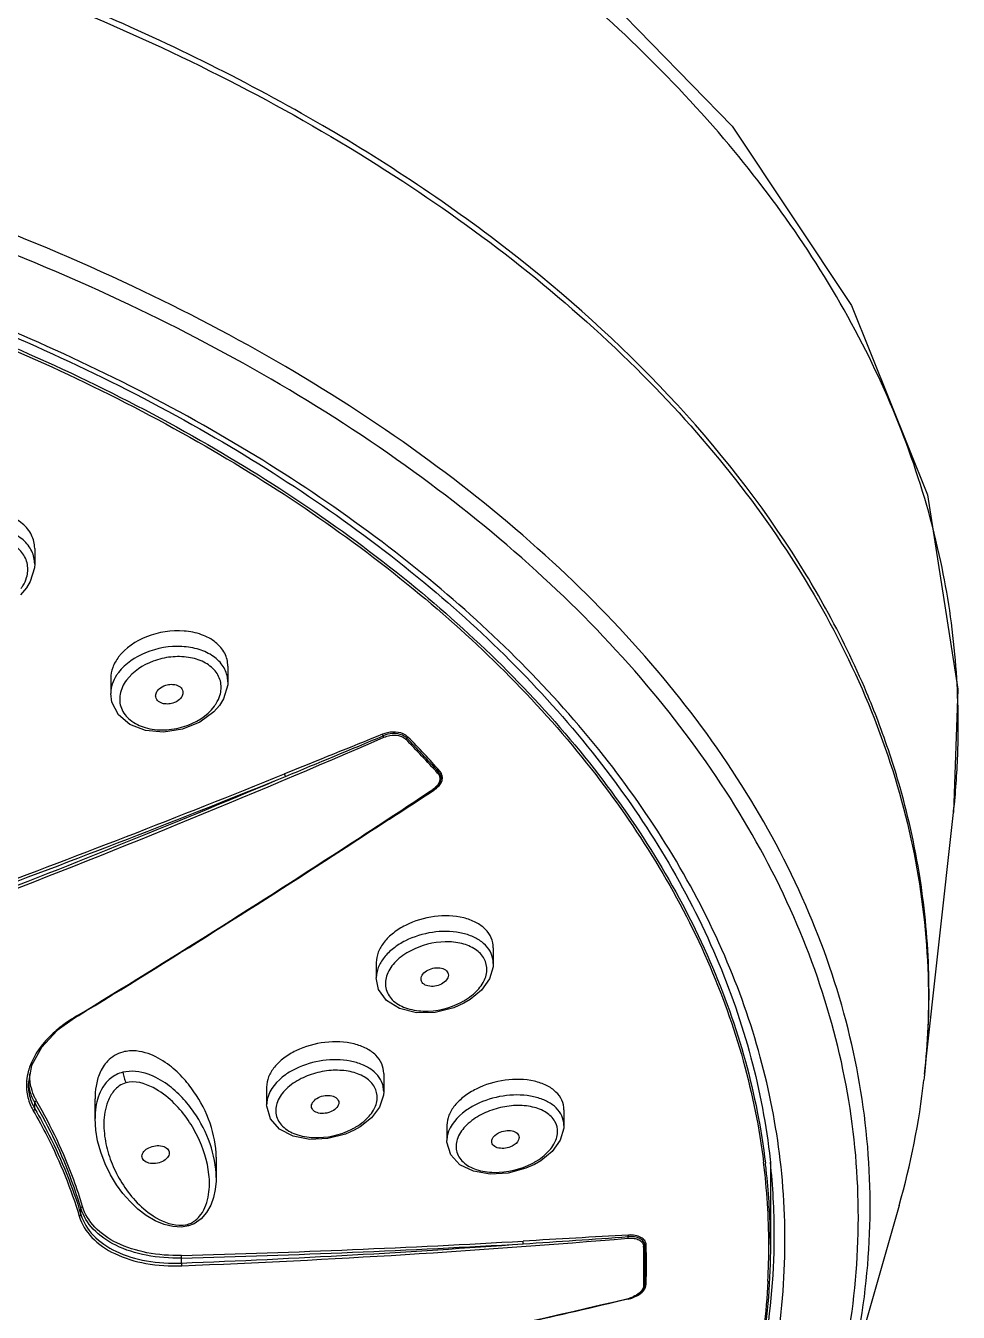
# Model space of a CAD drawing. Header units: millimetres. Extents: x 601 to 1195, y -13 to 407.
# Drawn here: x 939.61 to 957.54, y 289.56 to 314.3 of the extents above; entities that cross this region are included whole.
import ezdxf

# ---------------------------------------------------------------- set-up
doc = ezdxf.new("R2010")
doc.units = ezdxf.units.MM
doc.header["$LTSCALE"] = 0.1

msp = doc.modelspace()

# ---------------------------------------------------------------- linework, layer by layer
for p, q in [((939.7861, 304.2525), (939.7861, 303.9511)), ((939.7861, 303.9521), (939.7861, 303.9526)), ((939.7016, 303.6152), (939.6265, 303.4939)), ((939.6266, 303.494), (939.5107, 303.362)), ((943.4985, 301.9858), (943.4985, 301.6839)), ((941.2485, 301.7545), (941.2485, 301.4597)), ((943.4985, 301.685), (943.4985, 301.6858)), ((941.2485, 301.459), (941.2485, 301.4589)), ((943.4173, 301.3602), (943.3383, 301.233)), ((943.3385, 301.2331), (943.2277, 301.107)), ((947.4592, 299.6038), (947.4702, 299.6111)), ((956.8899, 294.1405), (957.4467, 299.1748)), ((957.4468, 299.1753), (957.449, 299.1959)), ((948.6003, 296.571), (948.6003, 296.2683)), ((946.3503, 296.2887), (946.3503, 295.9949)), ((948.6003, 296.2699), (948.6003, 296.27)), ((946.3503, 295.9934), (946.3503, 295.9927)), ((948.0328, 295.5044), (947.8447, 295.4205)), ((948.1544, 295.5761), (948.0327, 295.5043)), ((940.5962, 295.2616), (940.5369, 295.2255)), ((940.6021, 295.2521), (940.5514, 295.2213)), ((940.6195, 295.2627), (940.6021, 295.2521)), ((939.7254, 294.3096), (939.6603, 293.9526)), ((946.4944, 294.1561), (946.4944, 293.8078)), ((939.6603, 293.9526), (939.6603, 293.9518)), ((956.8828, 294.0776), (956.8772, 294.026)), ((956.8887, 294.1328), (956.8828, 294.0776)), ((940.9456, 293.2875), (940.9456, 293.6703)), ((944.2444, 293.8958), (944.2444, 293.5559)), ((946.4944, 293.8092), (946.4944, 293.8092)), ((939.7904, 293.4735), (939.7904, 293.5944)), ((939.8303, 293.6153), (939.8215, 293.6305)), ((944.2444, 293.5554), (944.2444, 293.5545)), ((949.9591, 293.4558), (949.9591, 293.1529)), ((940.9456, 293.2879), (940.9456, 293.2875)), ((945.9247, 293.0623), (945.7591, 292.9901)), ((946.0435, 293.1295), (945.9247, 293.0622)), ((947.7091, 293.1596), (947.7091, 292.8661)), ((949.9591, 293.1545), (949.9591, 293.1549)), ((947.7091, 292.8655), (947.7091, 292.8646)), ((943.2733, 292.5489), (943.2733, 292.1533)), ((949.512, 292.4774), (949.3907, 292.407)), ((953.922, 292.4986), (953.927, 292.4522)), ((953.9267, 292.4522), (953.9267, 290.8656)), ((949.3907, 292.407), (949.2252, 292.3326)), ((943.2733, 292.153), (943.2733, 292.1533)), ((940.6743, 291.4428), (940.6743, 291.5637)), ((956.4016, 291.6195), (955.2988, 287.7542)), ((942.7429, 291.2236), (942.6086, 291.2011)), ((942.8494, 291.2661), (942.7429, 291.2237)), ((942.6108, 290.5101), (942.6108, 290.6047)), ((951.4913, 290.0923), (951.4909, 290.0791))]:
    msp.add_line(p, q)
for points in [[(919.6517, 325.4504), (923.4888, 325.3064), (927.8708, 324.8449), (932.4122, 324.0018), (937.0994, 322.6895), (941.8148, 320.8242), (946.2478, 318.4127), (950.0915, 315.5584), (953.19, 312.3706), (955.4879, 308.9214), (956.9455, 305.2853), (957.5317, 301.5484), (957.4467, 299.1752)], [(939.7861, 303.9526), (939.7823, 303.8795), (939.7016, 303.6152)], [(943.4985, 301.6858), (943.4961, 301.629), (943.4173, 301.3602)], [(943.2277, 301.107), (942.9579, 300.9086), (942.625, 300.7736), (942.2637, 300.7188), (941.9152, 300.7512), (941.6171, 300.8663), (941.3947, 301.0534), (941.2695, 301.2973), (941.2485, 301.459)], [(948.6002, 296.27), (948.597, 296.2074), (948.5264, 295.9734), (948.3742, 295.7591), (948.1544, 295.5761)], [(947.8447, 295.4205), (947.4868, 295.3309), (947.1244, 295.3237), (946.7989, 295.4024), (946.5463, 295.5596), (946.3947, 295.7728), (946.3503, 295.9927)], [(940.5514, 295.2213), (940.2186, 294.9814), (939.9149, 294.6579), (939.7254, 294.3096)], [(946.4944, 293.8092), (946.4899, 293.7376), (946.4161, 293.5104), (946.2627, 293.3042), (946.0435, 293.1295)], [(945.7591, 292.9901), (945.4206, 292.9031), (945.0717, 292.8884), (944.7514, 292.9506), (944.4927, 293.0844), (944.3166, 293.2819), (944.2451, 293.5272), (944.2445, 293.5554)], [(942.6086, 291.2011), (942.4391, 291.2103), (942.2735, 291.2516), (942.1035, 291.3233), (941.932, 291.4248), (941.7696, 291.5489), (941.6196, 291.6905), (941.4836, 291.8455), (941.3587, 292.0158), (941.2427, 292.2065), (941.1386, 292.4185), (941.0545, 292.64), (940.9948, 292.8576), (940.9589, 293.0677), (940.9456, 293.2879)], [(949.959, 293.1549), (949.9566, 293.1026), (949.8874, 292.8706), (949.7338, 292.658), (949.512, 292.4774)], [(949.2252, 292.3326), (948.8871, 292.2404), (948.5386, 292.2191), (948.2184, 292.2743), (947.9598, 292.4012), (947.7826, 292.5932), (947.7099, 292.8355), (947.7091, 292.8655)], [(943.2733, 292.153), (943.2718, 292.0846), (943.2567, 291.9261), (943.2234, 291.7716), (943.1692, 291.6227), (943.0901, 291.483), (942.9831, 291.36), (942.8494, 291.2661)]]:
    msp.add_lwpolyline(points)
for centre, radius, start, end in [((939.2167, 303.952), 0.5694, 0.05444, 6.38581), ((942.2257, 300.8066), 15.3133, 4.85021, 12.04271), ((939.0006, 294.265), 18.2668, 28.93085, 31.26265), ((942.466, 300.829), 15.0719, 357.89205, 4.84262), ((942.9564, 301.685), 0.5421, 0.07965, 6.45675), ((941.4967, 295.4181), 15.5126, 15.85617, 20.81192), ((865.449, 487.3101), 203.5243, 291.044861, 293.467638), ((1326.0023, -640.7404), 1015.0423, 111.9567889, 112.0715048), ((747.1782, 776.8932), 516.2674, 292.483337, 292.709073), ((932.5747, 286.5188), 20.1181, 41.88628, 44.43514), ((932.5847, 286.5288), 20.1337, 41.88628, 44.43514), ((932.4226, 286.3752), 20.2982, 41.89854, 44.42288), ((942.4714, 300.8317), 15.0666, 353.76672, 357.8812), ((859.8028, 509.4551), 226.0427, 290.373414, 292.029172), ((859.8046, 509.4515), 226.0909, 290.373414, 292.029172), ((865.6145, 486.8885), 203.0193, 291.043893, 292.897655), ((833.4462, 471.054), 205.8757, 303.087843, 303.621006), ((833.4697, 471.0355), 205.8588, 303.085276, 303.621011), ((896.9861, 376.22), 91.7473, 302.355415, 303.37602), ((942.2954, 295.6342), 14.6853, 8.42964, 15.89673), ((835.7215, 467.5481), 201.6962, 301.329826, 303.090037), ((835.7419, 467.534), 201.6847, 301.332781, 303.087446), ((942.6938, 295.6946), 14.2823, 1.07022, 8.42441), ((948.1208, 296.2701), 0.4794, 359.98622, 13.15845), ((942.7794, 295.7025), 14.1966, 353.68282, 1.04443), ((947.3612, 296.7183), 1.3474, 297.80481, 298.81939), ((941.9526, 292.8947), 2.7271, 121.27376, 125.24142), ((940.8193, 293.8859), 1.1963, 161.0164, 162.18391), ((940.6141, 293.9533), 0.9538, 180.09343, 187.50064), ((940.5949, 294.0716), 0.9346, 184.35205, 187.27213), ((940.5912, 294.0712), 0.9309, 187.27697, 194.28638), ((946.0343, 293.8094), 0.4602, 359.98452, 13.39695), ((942.3655, 295.644), 14.6017, 343.9975, 353.63819), ((940.6812, 294.1091), 1.0288, 208.79037, 210.01812), ((945.2739, 294.2837), 1.3457, 296.85886, 297.93053), ((948.7107, 293.6573), 1.3867, 297.44635, 298.43517), ((940.8385, 290.8338), 13.058, 0.12352, 7.09971), ((940.7913, 290.8551), 13.1358, 6.33994, 6.88087), ((941.0184, 291.0623), 12.9833, 0.00651, 6.1454), ((940.8721, 290.8636), 13.0546, 0.85818, 6.34233), ((935.2591, 479.4586), 189.1433, 272.227829, 274.833027), ((923.9285, 673.8651), 383.8166, 273.771539, 274.073796), ((940.924, 290.8656), 13.0026, 359.99991, 0.85254), ((940.9705, 291.0638), 13.0311, 359.11245, 359.99972), ((936.9861, 503.3664), 212.7841, 271.514653, 273.283498), ((936.9852, 503.3598), 212.8294, 271.514653, 273.283499), ((935.2421, 479.8475), 189.4808, 272.228751, 274.216986), ((939.4219, 290.4556), 12.0749, 0.00026, 1.7875), ((939.4345, 290.4686), 12.0862, 358.21316, 1.78699), ((939.4499, 290.4816), 12.0956, 358.21316, 1.78699), ((940.7946, 291.0754), 13.2072, 348.87268, 359.07418), ((940.9036, 290.8364), 12.9928, 357.02863, 0.11272), ((939.4222, 290.4557), 12.0746, 358.27559, 359.9999), ((951.3701, 290.0964), 0.1448, 352.02418, 358.16431), ((904.8751, 485.224), 200.8091, 280.837168, 283.336247), ((904.9065, 485.084), 200.6731, 282.745247, 283.336579), ((951.0632, 290.3876), 0.5728, 283.28313, 293.55667), ((951.0527, 290.4371), 0.6294, 283.10061, 288.12632), ((951.046, 290.4758), 0.6747, 282.89887, 288.60099), ((951.0611, 290.4119), 0.6029, 288.10649, 293.59335)]:
    msp.add_arc(centre, radius, start, end)
for points, knots in [([(957.202, 304.0016), (956.8938, 305.4503), (955.8188, 308.3708), (953.0748, 312.3524), (949.2732, 315.9352), (944.5456, 319.0198), (939.0387, 321.518), (933.9954, 323.037), (929.7297, 323.9115), (926.4154, 324.3903), (923.6123, 324.6354), (921.3527, 324.7419), (920.2189, 324.768), (919.6517, 324.7681)], [0, 0, 0, 0, 0.0967853, 0.200536, 0.3133712, 0.4359834, 0.567771, 0.7072145, 0.7791727, 0.852184, 0.9259111, 0.9629353, 1, 1, 1, 1]), ([(954.615, 303.7448), (953.1994, 306.0771), (950.1787, 309.2425), (945.279, 312.5275), (940.8792, 314.7093), (936.0043, 316.4552), (928.9362, 318.1749), (923.3788, 318.6812), (919.646, 318.6809)], [0, 0, 0, 0, 0.2073175, 0.3236405, 0.4479526, 0.5793183, 0.7163463, 1, 1, 1, 1]), ([(919.6517, 318.5656), (922.1801, 318.5656), (927.1783, 318.2544), (934.3997, 316.8665), (941.0288, 314.6142), (946.8015, 311.5814), (951.4881, 307.8796), (954.392, 304.2459), (955.9165, 301.1678), (956.6545, 298.8463), (957.0017, 296.4878), (956.9692, 294.9106), (956.8887, 294.1328)], [0, 0, 0, 0, 0.1534795, 0.3030362, 0.4451277, 0.5769582, 0.6969512, 0.8052956, 0.8559127, 0.9047639, 0.952534, 1, 1, 1, 1]), ([(955.2988, 287.7542), (955.5234, 288.5417), (955.8397, 290.1489), (955.8811, 292.6054), (955.4841, 295.0489), (954.6556, 297.4461), (953.409, 299.7672), (951.7622, 301.9852), (949.7367, 304.0755), (946.4829, 306.7272), (941.5819, 309.5542), (934.8533, 312.0222), (927.4311, 313.549), (922.2678, 313.8917), (919.6517, 313.8917)], [0, 0, 0, 0, 0.048709, 0.0968661, 0.1454008, 0.1952038, 0.2470438, 0.3015134, 0.3590094, 0.4197369, 0.5507204, 0.6932767, 0.8443785, 1, 1, 1, 1]), ([(955.1391, 287.7984), (955.3478, 288.5783), (955.6337, 290.1691), (955.6366, 292.5952), (955.2094, 295.0059), (954.3595, 297.3687), (953.1002, 299.6549), (951.4494, 301.8383), (949.4282, 303.895), (946.1917, 306.5023), (941.3322, 309.2804), (934.6733, 311.7054), (927.3369, 313.205), (922.2359, 313.5415), (919.6517, 313.5415)], [0, 0, 0, 0, 0.0485552, 0.0966454, 0.1451882, 0.1950554, 0.2469937, 0.3015747, 0.3591775, 0.4199942, 0.5510757, 0.6936037, 0.8445714, 1, 1, 1, 1]), ([(954.1169, 292.493), (954.0383, 293.1599), (953.7757, 294.4998), (952.8369, 297.1569), (950.865, 300.3724), (947.4681, 303.7841), (943.1286, 306.7327), (937.9949, 309.1289), (932.2387, 310.8991), (926.055, 311.9855), (921.8001, 312.2288), (919.6517, 312.2288)], [0, 0, 0, 0, 0.046981, 0.095095, 0.1965787, 0.3076935, 0.4295707, 0.5617583, 0.7026206, 0.8496904, 1, 1, 1, 1]), ([(919.6517, 312.1542), (921.7952, 312.1542), (926.0399, 311.911), (932.2073, 310.8253), (937.9449, 309.0567), (943.0565, 306.6641), (947.3696, 303.723), (950.7358, 300.3247), (952.68, 297.1262), (953.5965, 294.488), (953.8484, 293.1595), (953.922, 292.4986)], [0, 0, 0, 0, 0.1506777, 0.2980761, 0.4391877, 0.5715058, 0.6933582, 0.8042678, 0.905375, 0.9532577, 1, 1, 1, 1]), ([(919.6517, 311.9675), (921.7802, 311.9675), (925.9957, 311.7267), (932.1226, 310.6516), (937.827, 308.8997), (942.916, 306.528), (947.2196, 303.6094), (950.5912, 300.232), (952.552, 297.0484), (953.4889, 294.4168), (953.7528, 293.0896), (953.8325, 292.4289)], [0, 0, 0, 0, 0.1502657, 0.2973001, 0.4381424, 0.57033, 0.6922275, 0.8033766, 0.9048943, 0.953018, 1, 1, 1, 1]), ([(919.6517, 311.9199), (921.775, 311.9199), (925.9804, 311.6801), (932.0932, 310.6092), (937.7858, 308.864), (942.8661, 306.5012), (947.1652, 303.5933), (950.5369, 300.2277), (952.5024, 297.0545), (953.4461, 294.4306), (953.7143, 293.1069), (953.7963, 292.4478)], [0, 0, 0, 0, 0.1502068, 0.2971938, 0.4380092, 0.5701968, 0.6921212, 0.8033161, 0.9048796, 0.9530163, 1, 1, 1, 1]), ([(939.7861, 304.2529), (939.7862, 304.3402), (939.7427, 304.5231), (939.5555, 304.7478), (939.278, 304.9028), (938.8223, 305.0041), (938.2297, 304.9228), (937.8198, 304.6528), (937.6869, 304.4758)], [0, 0, 0, 0, 0.101076, 0.2087862, 0.3293833, 0.4627362, 0.743694, 1, 1, 1, 1]), ([(939.7826, 304.0154), (939.7731, 304.0998), (939.7111, 304.273), (939.5105, 304.4777), (939.2301, 304.6158), (938.7824, 304.6998), (938.21, 304.6119), (937.8156, 304.3489), (937.6869, 304.1784)], [0, 0, 0, 0, 0.1009326, 0.2101955, 0.3324493, 0.4665832, 0.7462203, 1, 1, 1, 1]), ([(939.632, 303.6922), (939.6558, 303.773), (939.6684, 303.9492), (939.5505, 304.1949), (939.3222, 304.374), (939.0219, 304.4721), (938.684, 304.4833), (938.2534, 304.3894), (937.9586, 304.1995), (937.8341, 304.0297)], [0, 0, 0, 0, 0.1045016, 0.2093304, 0.3248807, 0.4547979, 0.5953812, 0.7387895, 1, 1, 1, 1]), ([(939.5244, 303.4796), (939.5366, 303.4962), (939.5812, 303.5622), (939.6153, 303.6356), (939.632, 303.6922)], [0, 0, 0, 0, 0.2591092, 1, 1, 1, 1]), ([(955.9972, 300.9298), (955.9273, 301.114), (955.6302, 301.8554), (955.2788, 302.575), (954.9878, 303.1016)], [0, 0, 0, 0, 0.2466102, 1, 1, 1, 1]), ([(943.4985, 301.9864), (943.4985, 302.0716), (943.4546, 302.2507), (943.2656, 302.4671), (942.9875, 302.6123), (942.5315, 302.7016), (941.9422, 302.6104), (941.533, 302.3409), (941.3992, 302.1644)], [0, 0, 0, 0, 0.099346, 0.2054788, 0.3253026, 0.4587439, 0.7417001, 1, 1, 1, 1]), ([(943.495, 301.7459), (943.4857, 301.8284), (943.4233, 301.9979), (943.2214, 302.1946), (942.9407, 302.3238), (942.4927, 302.3972), (941.9229, 302.3004), (941.5289, 302.0378), (941.3992, 301.8676)], [0, 0, 0, 0, 0.0991631, 0.2069574, 0.3285395, 0.4628029, 0.7443693, 1, 1, 1, 1]), ([(941.3992, 302.1644), (941.3527, 302.103), (941.2776, 301.9731), (941.2484, 301.8245), (941.2485, 301.7538)], [0, 0, 0, 0, 0.5209585, 1, 1, 1, 1]), ([(943.3477, 301.4261), (943.3715, 301.5051), (943.3846, 301.6776), (943.2648, 301.9166), (943.0349, 302.0855), (942.7349, 302.1735), (942.3983, 302.1766), (941.9695, 302.0759), (941.6754, 301.8862), (941.5499, 301.7168)], [0, 0, 0, 0, 0.1031493, 0.2060765, 0.3203955, 0.4501688, 0.5915111, 0.7362479, 1, 1, 1, 1]), ([(941.3992, 301.8676), (941.3856, 301.8498), (941.3359, 301.7793), (941.2972, 301.7008), (941.2776, 301.6401)], [0, 0, 0, 0, 0.2601401, 1, 1, 1, 1]), ([(941.2776, 301.6401), (941.2728, 301.6251), (941.2562, 301.5662), (941.2485, 301.5046), (941.2485, 301.459)], [0, 0, 0, 0, 0.2558745, 1, 1, 1, 1]), ([(941.5499, 301.7168), (941.4911, 301.6374), (941.4034, 301.4613), (941.4275, 301.1634), (941.6198, 300.9244), (941.9207, 300.7844), (942.2826, 300.7461), (942.7622, 300.8265), (943.1004, 301.0284), (943.2403, 301.2171)], [0, 0, 0, 0, 0.1128177, 0.2154729, 0.3229672, 0.4464833, 0.5856037, 0.731764, 1, 1, 1, 1]), ([(942.1461, 301.5165), (942.155, 301.5285), (942.1989, 301.5764), (942.2589, 301.6079), (942.3064, 301.6223)], [0, 0, 0, 0, 0.2315827, 1, 1, 1, 1]), ([(942.5054, 301.6262), (942.541, 301.6156), (942.6065, 301.582), (942.6359, 301.5115), (942.636, 301.4796)], [0, 0, 0, 0, 0.5384812, 1, 1, 1, 1]), ([(942.111, 301.4189), (942.111, 301.4272), (942.1142, 301.4621), (942.1303, 301.4951), (942.1461, 301.5165)], [0, 0, 0, 0, 0.2374078, 1, 1, 1, 1]), ([(942.2406, 301.2726), (942.2052, 301.2833), (942.1402, 301.3169), (942.111, 301.3871), (942.111, 301.4189)], [0, 0, 0, 0, 0.5382544, 1, 1, 1, 1]), ([(942.6008, 301.3821), (942.5918, 301.37), (942.5476, 301.3217), (942.487, 301.2902), (942.4391, 301.2758)], [0, 0, 0, 0, 0.2315321, 1, 1, 1, 1]), ([(942.636, 301.4796), (942.636, 301.4713), (942.6327, 301.4364), (942.6166, 301.4035), (942.6008, 301.3821)], [0, 0, 0, 0, 0.2374167, 1, 1, 1, 1]), ([(943.2403, 301.2171), (943.2524, 301.2335), (943.2967, 301.2984), (943.3309, 301.3705), (943.3477, 301.4261)], [0, 0, 0, 0, 0.2600357, 1, 1, 1, 1]), ([(946.9611, 300.6244), (946.935, 300.6509), (946.7873, 300.7428), (946.5936, 300.7264), (946.4707, 300.6769)], [0, 0, 0, 0, 0.2189563, 1, 1, 1, 1]), ([(946.4844, 300.6484), (946.4814, 300.6562), (946.4772, 300.6659), (946.4719, 300.675), (946.4707, 300.6769)], [0, 0, 0, 0, 0.7866909, 1, 1, 1, 1]), ([(946.9399, 300.6034), (946.9157, 300.6281), (946.7781, 300.7131), (946.598, 300.6957), (946.4844, 300.6484)], [0, 0, 0, 0, 0.2189515, 1, 1, 1, 1]), ([(946.4987, 300.6202), (946.4975, 300.6221), (946.492, 300.6311), (946.4875, 300.6407), (946.4844, 300.6484)], [0, 0, 0, 0, 0.2134648, 1, 1, 1, 1]), ([(946.4987, 300.6202), (946.5357, 300.6363), (946.6721, 300.6779), (946.8464, 300.6574), (946.9194, 300.5829)], [0, 0, 0, 0, 0.2786741, 1, 1, 1, 1]), ([(944.6065, 299.8668), (944.6037, 299.8801), (944.5972, 299.8966), (944.5887, 299.9119), (944.5865, 299.9151)], [0, 0, 0, 0, 0.7735918, 1, 1, 1, 1]), ([(947.5965, 299.8561), (947.5931, 299.8819), (947.5798, 299.9162), (947.5581, 299.9439), (947.552, 299.9507)], [0, 0, 0, 0, 0.7407268, 1, 1, 1, 1]), ([(947.5629, 299.7217), (947.5696, 299.7324), (947.5917, 299.7734), (947.6008, 299.8223), (947.5965, 299.8561)], [0, 0, 0, 0, 0.2689592, 1, 1, 1, 1]), ([(947.6231, 299.8534), (947.6218, 299.8852), (947.6075, 299.9287), (947.5811, 299.9627), (947.5737, 299.9711)], [0, 0, 0, 0, 0.7398421, 1, 1, 1, 1]), ([(947.5969, 299.7442), (947.6015, 299.753), (947.6171, 299.7873), (947.6244, 299.8257), (947.6231, 299.8534)], [0, 0, 0, 0, 0.2636416, 1, 1, 1, 1]), ([(947.5333, 299.7074), (947.5274, 299.6989), (947.5005, 299.6646), (947.4667, 299.636), (947.439, 299.6176)], [0, 0, 0, 0, 0.2366271, 1, 1, 1, 1]), ([(947.439, 299.6176), (947.4403, 299.6165), (947.4442, 299.6137), (947.4503, 299.6113), (947.4531, 299.6131)], [0, 0, 0, 0, 0.3463784, 1, 1, 1, 1]), ([(947.4542, 299.6142), (947.4615, 299.619), (947.4892, 299.6385), (947.5146, 299.6613), (947.5313, 299.6799)], [0, 0, 0, 0, 0.2591533, 1, 1, 1, 1]), ([(947.4554, 299.6153), (947.4583, 299.6172), (947.4647, 299.615), (947.4687, 299.6122), (947.4702, 299.6111)], [0, 0, 0, 0, 0.6587959, 1, 1, 1, 1]), ([(947.5188, 299.648), (947.527, 299.6552), (947.5571, 299.6836), (947.5827, 299.7172), (947.5969, 299.7442)], [0, 0, 0, 0, 0.2641251, 1, 1, 1, 1]), ([(947.5716, 299.8454), (947.5732, 299.8341), (947.5747, 299.7853), (947.5544, 299.7378), (947.5333, 299.7074)], [0, 0, 0, 0, 0.236002, 1, 1, 1, 1]), ([(948.6003, 296.5722), (948.6003, 296.6365), (948.573, 296.7697), (948.4509, 296.9416), (948.2636, 297.0728), (947.9358, 297.1909), (947.4593, 297.2035), (947.0862, 297.0917), (946.9128, 297.0035)], [0, 0, 0, 0, 0.0957777, 0.1957825, 0.3067821, 0.431145, 0.7102611, 1, 1, 1, 1]), ([(946.9128, 297.0035), (946.8312, 296.962), (946.6814, 296.8686), (946.4996, 296.6936), (946.3805, 296.4979), (946.3503, 296.3549), (946.3503, 296.2874)], [0, 0, 0, 0, 0.2882943, 0.5519378, 0.7876248, 1, 1, 1, 1]), ([(948.5877, 296.3793), (948.5738, 296.4381), (948.5202, 296.5557), (948.3779, 296.6984), (948.1849, 296.8048), (947.8664, 296.8957), (947.4209, 296.8943), (947.0739, 296.7873), (946.9128, 296.706)], [0, 0, 0, 0, 0.0951972, 0.1979015, 0.3121439, 0.4384332, 0.7158919, 1, 1, 1, 1]), ([(946.9128, 296.706), (946.8312, 296.6649), (946.6814, 296.5722), (946.4995, 296.3982), (946.3805, 296.2032), (946.3503, 296.0606), (946.3503, 295.9933)], [0, 0, 0, 0, 0.2884898, 0.5521487, 0.7876806, 1, 1, 1, 1]), ([(948.2211, 295.6831), (948.2931, 295.7458), (948.4132, 295.8814), (948.4995, 296.1301), (948.4439, 296.3772), (948.2574, 296.5629), (947.9879, 296.6704), (947.5556, 296.7106), (947.2153, 296.6226), (947.0138, 296.5164)], [0, 0, 0, 0, 0.1246168, 0.2318877, 0.3309178, 0.4375913, 0.5617911, 0.7026426, 1, 1, 1, 1]), ([(947.0138, 296.5164), (946.91, 296.4617), (946.7283, 296.3346), (946.5431, 296.0822), (946.5047, 295.7945), (946.6512, 295.545), (946.9234, 295.3948), (947.3888, 295.3194), (947.7674, 295.4092), (947.9897, 295.5264)], [0, 0, 0, 0, 0.1368212, 0.254661, 0.3557392, 0.4556725, 0.5715056, 0.706895, 1, 1, 1, 1]), ([(947.2128, 295.9718), (947.2128, 296.005), (947.2461, 296.0782), (947.3077, 296.1229), (947.344, 296.1421)], [0, 0, 0, 0, 0.4468185, 1, 1, 1, 1]), ([(947.344, 296.1421), (947.3843, 296.1633), (947.4713, 296.1909), (947.5987, 296.1891), (947.7057, 296.144), (947.7378, 296.0763), (947.7377, 296.0461)], [0, 0, 0, 0, 0.2922047, 0.5724671, 0.8063688, 1, 1, 1, 1]), ([(947.6065, 295.8758), (947.5662, 295.8546), (947.4792, 295.827), (947.3518, 295.8287), (947.2448, 295.874), (947.2127, 295.9416), (947.2128, 295.9718)], [0, 0, 0, 0, 0.2922193, 0.5724798, 0.8063709, 1, 1, 1, 1]), ([(947.7377, 296.0461), (947.7377, 296.013), (947.7044, 295.9397), (947.6428, 295.8949), (947.6065, 295.8758)], [0, 0, 0, 0, 0.4468506, 1, 1, 1, 1]), ([(948.0107, 295.5378), (948.03, 295.5483), (948.1037, 295.5913), (948.1732, 295.6415), (948.2211, 295.6831)], [0, 0, 0, 0, 0.2569881, 1, 1, 1, 1]), ([(940.5369, 295.2255), (940.5382, 295.2244), (940.5423, 295.2216), (940.5484, 295.2195), (940.5514, 295.2213)], [0, 0, 0, 0, 0.3346866, 1, 1, 1, 1]), ([(940.379, 295.122), (940.2963, 295.0634), (940.0096, 294.8353), (939.7746, 294.5266), (939.6881, 294.2751)], [0, 0, 0, 0, 0.2758524, 1, 1, 1, 1]), ([(946.4944, 294.1572), (946.4945, 294.2202), (946.4669, 294.3511), (946.3447, 294.5195), (946.158, 294.6487), (945.8308, 294.7664), (945.3555, 294.7824), (944.9813, 294.676), (944.8069, 294.5906)], [0, 0, 0, 0, 0.0942372, 0.1933887, 0.3042483, 0.4289766, 0.7094839, 1, 1, 1, 1]), ([(941.4786, 294.567), (941.37, 294.5372), (941.1831, 294.4238), (941.0279, 294.1709), (940.9581, 293.9185), (940.9456, 293.7517), (940.9456, 293.6703)], [0, 0, 0, 0, 0.3022595, 0.5532894, 0.7812811, 1, 1, 1, 1]), ([(943.2733, 292.5489), (943.2733, 292.7686), (943.1827, 293.2159), (942.9221, 293.7258), (942.6253, 294.0975), (942.3368, 294.3581), (942.0298, 294.5305), (941.7303, 294.6009), (941.5613, 294.5896), (941.4786, 294.567)], [0, 0, 0, 0, 0.2199162, 0.4472913, 0.5672985, 0.6944779, 0.8347398, 0.914117, 1, 1, 1, 1]), ([(944.8069, 294.5906), (944.7255, 294.5507), (944.576, 294.4607), (944.394, 294.291), (944.2748, 294.1005), (944.2445, 293.9606), (944.2445, 293.8948)], [0, 0, 0, 0, 0.2904449, 0.5546226, 0.789353, 1, 1, 1, 1]), ([(946.4819, 293.916), (946.4681, 293.9738), (946.4142, 294.0895), (946.2722, 294.2297), (946.0797, 294.335), (945.7617, 294.4261), (945.317, 294.4283), (944.969, 294.3262), (944.8069, 294.2475)], [0, 0, 0, 0, 0.0939586, 0.1960774, 0.3102881, 0.4369104, 0.7154555, 1, 1, 1, 1]), ([(939.6804, 294.2519), (939.6741, 294.2324), (939.6516, 294.1554), (939.6372, 294.076), (939.6317, 294.0164)], [0, 0, 0, 0, 0.2549643, 1, 1, 1, 1]), ([(941.4786, 294.1777), (941.393, 294.1569), (941.2401, 294.0816), (941.089, 293.9), (941.003, 293.7081), (940.9726, 293.5777), (940.9626, 293.5137)], [0, 0, 0, 0, 0.2966677, 0.5512461, 0.7816437, 1, 1, 1, 1]), ([(943.2733, 292.1533), (943.2733, 292.3734), (943.1829, 292.8211), (942.922, 293.3313), (942.6251, 293.7024), (942.3352, 293.9621), (941.9582, 294.1748), (941.6372, 294.2163), (941.4786, 294.1777)], [0, 0, 0, 0, 0.2207517, 0.4485454, 0.5686443, 0.6958791, 0.8363068, 1, 1, 1, 1]), ([(941.4786, 294.1777), (941.4853, 294.1422), (941.5032, 294.0744), (941.5248, 294.0076), (941.5382, 293.9764)], [0, 0, 0, 0, 0.5161504, 1, 1, 1, 1]), ([(944.8069, 294.2475), (944.7366, 294.2133), (944.5034, 294.0789), (944.2994, 293.8522), (944.2568, 293.6634)], [0, 0, 0, 0, 0.2879509, 1, 1, 1, 1]), ([(946.1128, 293.2338), (946.1848, 293.2942), (946.3049, 293.4249), (946.3919, 293.6682), (946.3352, 293.9105), (946.1487, 294.0916), (945.8809, 294.198), (945.5615, 294.2296), (945.2252, 294.1855), (945.0077, 294.107), (944.906, 294.0555)], [0, 0, 0, 0, 0.12348, 0.2288793, 0.3263273, 0.4325547, 0.5572708, 0.6991108, 0.8500805, 1, 1, 1, 1]), ([(941.5382, 293.9764), (941.4493, 293.9509), (941.3024, 293.8421), (941.1861, 293.6268), (941.1297, 293.414), (941.1061, 293.1385), (941.1436, 292.7989), (941.2655, 292.4093), (941.4543, 292.0399), (941.7149, 291.6943), (942.0663, 291.3853), (942.3807, 291.2457), (942.5549, 291.2361)], [0, 0, 0, 0, 0.0780809, 0.1437817, 0.2043195, 0.2625951, 0.376441, 0.4900506, 0.6055392, 0.7251031, 0.8527608, 1, 1, 1, 1]), ([(942.9805, 291.442), (943.0622, 291.5537), (943.1508, 291.8189), (943.1488, 292.3451), (942.986, 292.852), (942.7139, 293.3075), (942.4335, 293.6336), (942.0643, 293.9178), (941.7096, 294.0256), (941.5382, 293.9764)], [0, 0, 0, 0, 0.1227177, 0.2369412, 0.4644315, 0.5829085, 0.7071092, 0.8418609, 1, 1, 1, 1]), ([(944.906, 294.0555), (944.8024, 294.0031), (944.6212, 293.8812), (944.435, 293.636), (944.3972, 293.3535), (944.5453, 293.11), (944.816, 292.9631), (945.2795, 292.886), (945.6581, 292.9698), (945.8819, 293.0831)], [0, 0, 0, 0, 0.1367264, 0.2533199, 0.3526786, 0.4517959, 0.5680855, 0.7046423, 1, 1, 1, 1]), ([(949.9591, 293.4571), (949.9591, 293.5192), (949.9315, 293.6484), (949.8084, 293.8131), (949.6212, 293.9372), (949.2933, 294.0473), (948.8183, 294.0541), (948.4456, 293.9427), (948.2716, 293.8554)], [0, 0, 0, 0, 0.093395, 0.1915107, 0.3015966, 0.4260019, 0.7072663, 1, 1, 1, 1]), ([(939.6359, 293.7987), (939.6484, 293.7043), (939.6849, 293.5792), (939.7437, 293.4657), (939.7599, 293.4376)], [0, 0, 0, 0, 0.7457164, 1, 1, 1, 1]), ([(939.6685, 293.8288), (939.6808, 293.7359), (939.7166, 293.6128), (939.7745, 293.5012), (939.7904, 293.4735)], [0, 0, 0, 0, 0.7457873, 1, 1, 1, 1]), ([(939.8215, 293.6305), (939.8103, 293.6498), (939.769, 293.7271), (939.738, 293.8101), (939.7219, 293.8735)], [0, 0, 0, 0, 0.2537239, 1, 1, 1, 1]), ([(945.107, 293.5254), (945.107, 293.5577), (945.1407, 293.6295), (945.202, 293.6721), (945.2382, 293.6904)], [0, 0, 0, 0, 0.4437128, 1, 1, 1, 1]), ([(945.2382, 293.6904), (945.2787, 293.7109), (945.366, 293.7371), (945.493, 293.7342), (945.5992, 293.69), (945.632, 293.6235), (945.6319, 293.5939)], [0, 0, 0, 0, 0.2930806, 0.5748772, 0.8091025, 1, 1, 1, 1]), ([(948.2716, 293.8554), (948.1902, 293.8146), (948.0409, 293.7233), (947.8592, 293.5529), (947.7398, 293.363), (947.7091, 293.2238), (947.7091, 293.1585)], [0, 0, 0, 0, 0.2914667, 0.5564037, 0.7909707, 1, 1, 1, 1]), ([(949.9466, 293.2596), (949.9327, 293.3166), (949.8787, 293.4304), (949.7361, 293.5667), (949.5434, 293.6672), (949.2248, 293.7517), (948.7803, 293.7457), (948.4334, 293.6392), (948.2716, 293.5587)], [0, 0, 0, 0, 0.0929502, 0.194101, 0.3076697, 0.4340676, 0.7134008, 1, 1, 1, 1]), ([(939.7599, 293.4376), (939.7641, 293.439), (939.7786, 293.4459), (939.7904, 293.4617), (939.7904, 293.4735)], [0, 0, 0, 0, 0.2740467, 1, 1, 1, 1]), ([(939.7599, 293.4376), (939.8544, 293.274), (940.2063, 292.6251), (940.4853, 291.9361), (940.6424, 291.4099)], [0, 0, 0, 0, 0.2559508, 1, 1, 1, 1]), ([(939.7904, 293.5944), (939.7904, 293.6063), (939.8025, 293.6223), (939.8172, 293.6292), (939.8215, 293.6305)], [0, 0, 0, 0, 0.7261549, 1, 1, 1, 1]), ([(940.6743, 291.5637), (940.6225, 291.7371), (940.3891, 292.4388), (940.0697, 293.1111), (939.7904, 293.5944)], [0, 0, 0, 0, 0.2449268, 1, 1, 1, 1]), ([(939.7904, 293.4735), (939.8851, 293.3097), (940.2375, 292.6598), (940.5169, 291.9698), (940.6743, 291.4428)], [0, 0, 0, 0, 0.2559508, 1, 1, 1, 1]), ([(940.7067, 291.5967), (940.6552, 291.7691), (940.4234, 292.4663), (940.1069, 293.1347), (939.8303, 293.6153)], [0, 0, 0, 0, 0.2449715, 1, 1, 1, 1]), ([(945.5007, 293.4288), (945.4602, 293.4083), (945.3728, 293.3821), (945.2459, 293.3851), (945.1397, 293.4292), (945.1069, 293.4958), (945.107, 293.5254)], [0, 0, 0, 0, 0.2931066, 0.5749039, 0.8091153, 1, 1, 1, 1]), ([(945.6319, 293.5939), (945.6319, 293.5616), (945.5982, 293.4898), (945.5368, 293.4471), (945.5007, 293.4288)], [0, 0, 0, 0, 0.4437353, 1, 1, 1, 1]), ([(948.2716, 293.5587), (948.2014, 293.5238), (947.9694, 293.3876), (947.7651, 293.1621), (947.7217, 292.9736)], [0, 0, 0, 0, 0.288379, 1, 1, 1, 1]), ([(949.5808, 292.5798), (949.6527, 292.6407), (949.7723, 292.7714), (949.86, 293.0132), (949.8025, 293.2529), (949.6142, 293.4279), (949.3462, 293.5265), (949.0275, 293.5507), (948.6921, 293.5004), (948.4755, 293.4188), (948.3739, 293.3661)], [0, 0, 0, 0, 0.124425, 0.2297496, 0.3260943, 0.4311333, 0.5552607, 0.6971989, 0.8488874, 1, 1, 1, 1]), ([(945.9043, 293.0947), (945.9233, 293.1048), (945.9962, 293.1458), (946.0653, 293.1939), (946.1128, 293.2338)], [0, 0, 0, 0, 0.2574623, 1, 1, 1, 1]), ([(948.3739, 293.3661), (948.2703, 293.3123), (948.0895, 293.1887), (947.9034, 292.9442), (947.8648, 292.6635), (948.015, 292.4246), (948.2868, 292.2862), (948.7506, 292.2204), (949.1267, 292.3108), (949.3498, 292.4266)], [0, 0, 0, 0, 0.1378656, 0.2550114, 0.3537059, 0.4514481, 0.5667714, 0.7030958, 1, 1, 1, 1]), ([(948.5716, 292.8478), (948.5716, 292.8632), (948.5878, 292.9359), (948.6521, 292.9869), (948.7028, 293.0132)], [0, 0, 0, 0, 0.2119233, 1, 1, 1, 1]), ([(948.7028, 293.0132), (948.7433, 293.0342), (948.8302, 293.0617), (948.9567, 293.0615), (949.0634, 293.0206), (949.0966, 292.955), (949.0966, 292.9259)], [0, 0, 0, 0, 0.2956195, 0.5783118, 0.8113333, 1, 1, 1, 1]), ([(949.0966, 292.9259), (949.0965, 292.9105), (949.0804, 292.8378), (949.016, 292.7868), (948.9653, 292.7605)], [0, 0, 0, 0, 0.2119288, 1, 1, 1, 1]), ([(941.847, 292.5658), (941.847, 292.5977), (941.8807, 292.6687), (941.9421, 292.71), (941.9782, 292.7276)], [0, 0, 0, 0, 0.4430134, 1, 1, 1, 1]), ([(941.9782, 292.7276), (942.0189, 292.7474), (942.1066, 292.772), (942.2335, 292.7668), (942.3391, 292.7214), (942.372, 292.6549), (942.3719, 292.6254)], [0, 0, 0, 0, 0.2921212, 0.5743066, 0.8094244, 1, 1, 1, 1]), ([(948.9653, 292.7605), (948.9249, 292.7395), (948.8379, 292.712), (948.7114, 292.7122), (948.6047, 292.7531), (948.5716, 292.8188), (948.5716, 292.8478)], [0, 0, 0, 0, 0.2956437, 0.5783366, 0.8113445, 1, 1, 1, 1]), ([(921.1812, 269.7004), (923.4641, 269.7627), (927.9596, 270.1594), (934.424, 271.567), (940.3199, 273.7298), (945.4223, 276.571), (949.5365, 279.9913), (952.0572, 283.3154), (953.3612, 286.1151), (953.9802, 288.2239), (954.2522, 290.3623), (954.1998, 291.7892), (954.1169, 292.493)], [0, 0, 0, 0, 0.1541994, 0.3037973, 0.4454889, 0.5767364, 0.6962236, 0.8043698, 0.8550518, 0.9040867, 0.9521506, 1, 1, 1, 1]), ([(942.2407, 292.4636), (942.2, 292.4438), (942.1123, 292.4192), (941.9854, 292.4244), (941.8798, 292.4698), (941.8469, 292.5363), (941.847, 292.5658)], [0, 0, 0, 0, 0.292152, 0.5743381, 0.8094385, 1, 1, 1, 1]), ([(942.3719, 292.6254), (942.3719, 292.5935), (942.3382, 292.5225), (942.2768, 292.4812), (942.2407, 292.4636)], [0, 0, 0, 0, 0.4430372, 1, 1, 1, 1]), ([(949.371, 292.4378), (949.3901, 292.4482), (949.4635, 292.4902), (949.5329, 292.5392), (949.5808, 292.5798)], [0, 0, 0, 0, 0.2574503, 1, 1, 1, 1]), ([(940.6424, 291.4099), (940.6467, 291.4108), (940.6616, 291.4161), (940.6743, 291.4314), (940.6743, 291.4428)], [0, 0, 0, 0, 0.2805663, 1, 1, 1, 1]), ([(940.6743, 291.5637), (940.6743, 291.5752), (940.6872, 291.5906), (940.7023, 291.5957), (940.7067, 291.5967)], [0, 0, 0, 0, 0.71945, 1, 1, 1, 1]), ([(942.6108, 290.6047), (942.3839, 290.5991), (941.9487, 290.6302), (941.3593, 290.813), (940.9033, 291.1196), (940.7187, 291.4148), (940.6743, 291.5637)], [0, 0, 0, 0, 0.2962597, 0.5646245, 0.797254, 1, 1, 1, 1]), ([(940.6743, 291.4428), (940.7187, 291.2942), (940.9033, 291), (941.3607, 290.6987), (941.9504, 290.5249), (942.3846, 290.5009), (942.6108, 290.5101)], [0, 0, 0, 0, 0.2031228, 0.4353597, 0.7034161, 1, 1, 1, 1]), ([(942.6105, 290.6567), (942.3875, 290.6507), (941.9598, 290.6806), (941.3802, 290.8594), (940.9318, 291.1603), (940.7504, 291.4504), (940.7067, 291.5967)], [0, 0, 0, 0, 0.2962998, 0.5646408, 0.7972289, 1, 1, 1, 1]), ([(942.8295, 291.2999), (942.8455, 291.3096), (942.9024, 291.3495), (942.9505, 291.4011), (942.9805, 291.442)], [0, 0, 0, 0, 0.2687087, 1, 1, 1, 1]), ([(940.6424, 291.4099), (940.6875, 291.2588), (940.8753, 290.9595), (941.3403, 290.6524), (941.9399, 290.4746), (942.3816, 290.4493), (942.6117, 290.4583)], [0, 0, 0, 0, 0.203094, 0.4353769, 0.7034597, 1, 1, 1, 1]), ([(942.7235, 291.2532), (942.733, 291.2559), (942.7699, 291.2679), (942.805, 291.2849), (942.8295, 291.2999)], [0, 0, 0, 0, 0.2573656, 1, 1, 1, 1]), ([(942.7429, 291.2236), (942.7395, 291.2227), (942.7313, 291.2371), (942.7269, 291.2454), (942.7235, 291.2532)], [0, 0, 0, 0, 0.2904217, 1, 1, 1, 1]), ([(951.1948, 290.9878), (951.1952, 290.9898), (951.1964, 291), (951.1961, 291.0102), (951.1953, 291.0183)], [0, 0, 0, 0, 0.2049303, 1, 1, 1, 1]), ([(951.1948, 290.9878), (951.2326, 290.991), (951.3043, 290.9897), (951.4004, 290.9623), (951.4712, 290.9093), (951.4901, 290.8567), (951.4909, 290.8323)], [0, 0, 0, 0, 0.3077113, 0.5767334, 0.8010119, 1, 1, 1, 1]), ([(951.1953, 291.0183), (951.1952, 291.0211), (951.1948, 291.0313), (951.1951, 291.0417), (951.1966, 291.0489)], [0, 0, 0, 0, 0.2819284, 1, 1, 1, 1]), ([(951.5148, 290.8455), (951.514, 290.872), (951.4936, 290.9291), (951.4176, 290.9874), (951.3139, 291.0185), (951.2362, 291.0211), (951.1953, 291.0183)], [0, 0, 0, 0, 0.1991787, 0.4239318, 0.6929369, 1, 1, 1, 1]), ([(951.5395, 290.8588), (951.5386, 290.8875), (951.5169, 290.949), (951.4356, 291.0126), (951.3242, 291.0475), (951.2407, 291.0514), (951.1966, 291.0489)], [0, 0, 0, 0, 0.1993292, 0.4243971, 0.693338, 1, 1, 1, 1]), ([(953.9267, 290.8656), (953.9267, 290.1928), (953.8207, 288.8351), (953.3474, 286.826), (952.5647, 284.8567), (951.0898, 282.2537), (948.4655, 279.1929), (944.3724, 276.0551), (939.4132, 273.4568), (933.7609, 271.4825), (927.6126, 270.1967), (923.3515, 269.8306), (921.1901, 269.7707)], [0, 0, 0, 0, 0.0474466, 0.0955915, 0.1450529, 0.1963831, 0.3060194, 0.4265846, 0.5581073, 0.6992073, 0.8475071, 1, 1, 1, 1]), ([(949.1753, 290.8797), (949.1725, 290.8931), (949.1714, 290.9107), (949.1729, 290.928), (949.1736, 290.9316)], [0, 0, 0, 0, 0.7864444, 1, 1, 1, 1]), ([(942.6108, 290.6047), (942.6087, 290.6182), (942.6081, 290.6357), (942.6098, 290.653), (942.6105, 290.6567)], [0, 0, 0, 0, 0.7860999, 1, 1, 1, 1]), ([(942.6117, 290.4583), (942.6124, 290.4619), (942.614, 290.4792), (942.6132, 290.4967), (942.6108, 290.5101)], [0, 0, 0, 0, 0.2140757, 1, 1, 1, 1]), ([(953.879, 290.1629), (953.8474, 289.5547), (953.6968, 288.331), (953.0481, 285.8907), (951.5615, 282.8962), (948.8598, 279.6312), (945.3105, 276.7172), (941.02, 274.2289), (936.1116, 272.2304), (930.7267, 270.7769), (926.9645, 270.2049), (925.042, 270.0163)], [0, 0, 0, 0, 0.0481395, 0.0970616, 0.1990565, 0.3093708, 0.4296514, 0.5601367, 0.6999367, 0.8473269, 1, 1, 1, 1]), ([(951.2612, 289.8364), (951.2993, 289.8492), (951.4175, 289.8996), (951.5366, 290.0125), (951.5395, 290.1045)], [0, 0, 0, 0, 0.3037952, 1, 1, 1, 1]), ([(951.4909, 290.0791), (951.4903, 290.0584), (951.4739, 290.0008), (951.404, 289.922), (951.3328, 289.8803), (951.2922, 289.8625)], [0, 0, 0, 0, 0.2026446, 0.5664779, 1, 1, 1, 1]), ([(951.3024, 289.8594), (951.3304, 289.8717), (951.4198, 289.9187), (951.5035, 290.0047), (951.5135, 290.0763)], [0, 0, 0, 0, 0.2970598, 1, 1, 1, 1]), ([(951.1948, 289.8301), (951.1952, 289.8283), (951.1949, 289.8266), (951.1966, 289.8228), (951.196, 289.8227)], [0, 0, 0, 0, 0.7397517, 1, 1, 1, 1])]:
    msp.add_open_spline(points, degree=3, knots=knots)
for points in [[(942.3064, 301.6223), (942.3393, 301.6323), (942.3739, 301.638), (942.4084, 301.6387)], [(942.4084, 301.6387), (942.441, 301.6393), (942.4741, 301.6356), (942.5054, 301.6262)], [(942.3371, 301.2599), (942.3047, 301.2593), (942.2717, 301.2632), (942.2406, 301.2726)], [(942.4391, 301.2758), (942.4061, 301.2659), (942.3715, 301.2604), (942.3371, 301.2599)], [(946.9194, 300.5829), (946.9278, 300.5876), (946.9352, 300.595), (946.9399, 300.6034)], [(946.9399, 300.6034), (946.9447, 300.6121), (946.9523, 300.6196), (946.9611, 300.6244)], [(947.5311, 299.9306), (947.5396, 299.9351), (947.5472, 299.9423), (947.552, 299.9507)], [(947.5311, 299.9306), (947.5521, 299.9072), (947.5672, 299.8766), (947.5716, 299.8454)], [(947.552, 299.9507), (947.557, 299.9593), (947.5648, 299.9666), (947.5737, 299.9711)], [(947.4702, 299.6111), (947.4871, 299.6223), (947.5035, 299.6346), (947.5188, 299.648)], [(947.5313, 299.6799), (947.543, 299.6929), (947.5537, 299.7069), (947.5629, 299.7217)], [(939.6317, 294.0164), (939.6252, 293.9441), (939.6264, 293.8707), (939.6359, 293.7987)], [(939.7219, 293.8735), (939.6992, 293.9624), (939.6902, 294.0558), (939.6947, 294.1474)], [(939.7796, 293.6136), (939.7403, 293.6853), (939.7093, 293.7623), (939.6891, 293.8415)], [(944.2568, 293.6634), (944.2488, 293.628), (944.2445, 293.5916), (944.2445, 293.5554)], [(940.9626, 293.5137), (940.9509, 293.4391), (940.9456, 293.3634), (940.9456, 293.2879)], [(949.959, 293.1549), (949.959, 293.19), (949.9549, 293.2254), (949.9466, 293.2596)], [(947.7217, 292.9736), (947.7136, 292.9382), (947.7092, 292.9018), (947.7091, 292.8655)], [(942.5549, 291.2361), (942.6113, 291.233), (942.6692, 291.2376), (942.7235, 291.2532)], [(951.1966, 291.0489), (950.5223, 291.0103), (949.848, 290.9703), (949.1736, 290.9316)], [(951.4909, 290.8323), (951.4999, 290.8338), (951.5091, 290.8384), (951.5148, 290.8455)], [(951.5148, 290.8455), (951.5207, 290.8528), (951.5303, 290.8574), (951.5395, 290.8588)], [(951.4909, 290.0791), (951.4998, 290.0804), (951.5091, 290.0848), (951.5148, 290.0917)], [(951.5148, 290.0917), (951.5207, 290.0989), (951.5303, 290.1033), (951.5395, 290.1045)]]:
    msp.add_open_spline(points, degree=3)

doc.saveas('drawing.dxf')
